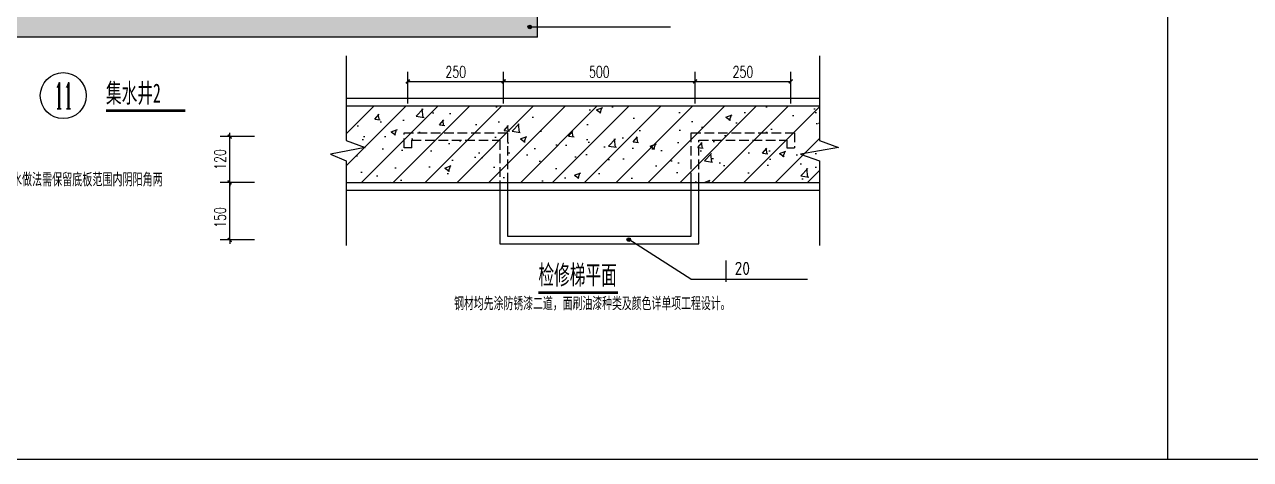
# Model space of a CAD drawing. Header units: millimetres. Extents: x 434053 to 1059003, y -2417481 to 936527.
# Drawn here: x 537432 to 540633, y -2323035 to -2321899 of the extents above; entities that cross this region are included whole.
import ezdxf
from ezdxf.enums import TextEntityAlignment as Align

# ---------------------------------------------------------------- set-up
doc = ezdxf.new("R2010")
doc.units = ezdxf.units.MM
doc.header["$LTSCALE"] = 1000
doc.header["$MEASUREMENT"] = 0
doc.linetypes.add('4张说明 FS-SM-_t8$0$DASH', pattern=[0.35, 0.25, -0.1])
doc.linetypes.add('DASHEDX2', pattern=[2.8, 2, -0.8])
for name, color, linetype in [('2', 2, 'Continuous'), ('3', 11, 'DASHEDX2'), ('4张说明 FS-SM-_t8$0$DIM_SYMB', 3, 'Continuous'), ('AXIS', 3, 'Continuous'), ('AXIS_TEXT', 7, 'Continuous'), ('column-1', 5, 'Continuous'), ('DIM', 3, 'Continuous'), ('DIM_LEAD', 3, 'Continuous'), ('DIM_SYMB', 3, 'Continuous'), ('PUB_DIM', 83, 'Continuous'), ('PUB_TEXT', 7, 'Continuous'), ('材料填充', 251, 'Continuous')]:
    doc.layers.add(name, color=color, linetype=linetype)
doc.styles.add('_TCH_AXIS', font='COMPLEX', dxfattribs={"bigfont": 'GBCBIG'})
doc.styles.add('_TCH_DIM_T3', font='SIMPLEX', dxfattribs={"width": 0.7058823529411765, "bigfont": 'GBCBIG'})
doc.styles.add('COMPLEX', font='COMPLEX')
doc.styles.get("Standard").update_dxf_attribs({"font": 'gbenor.shx', "bigfont": 'gbcbig.shx'})
doc.styles.add('海文B', font='haiwenrs.shx', dxfattribs={"width": 0.8, "bigfont": 'hzdx.shx'})
doc.styles.add('黑体', font='simhei.ttf')

# ---------------------------------------------------------------- blocks, each defined once
blk = doc.blocks.new('_AXISO')
blk.add_circle((0, 0), 0.5)
at = {"layer": 'AXIS_TEXT', "style": 'COMPLEX', "width": 1.041666666666667}
blk.add_attdef('A', text='', height=0.56, dxfattribs=at).set_placement((-0.25, -0.28), (0.25, -0.28), align=Align.FIT)
blk = doc.blocks.new('_ArchTick')
at = {"color": 0, "linetype": 'ByBlock', "const_width": 0.4}
blk.add_lwpolyline([(-0.5, -0.5), (0.5, 0.5)], dxfattribs=at)
blk = doc.blocks.new('A$C30A90613')
at = {"layer": 'DIM'}
h = blk.add_hatch(color=256, dxfattribs=at)
edge = h.paths.add_edge_path()
edge.add_arc((2091.080390864285, 745.570722611621), 4.800000000000001, 0, 360)
h = blk.add_hatch(color=256, dxfattribs=at)
edge = h.paths.add_edge_path()
edge.add_arc((2349.394362742314, 190.6813849406317), 4.800000000000001, 0, 360)
at = {"layer": '材料填充'}
h = blk.add_hatch(dxfattribs=at)
h.set_pattern_fill('混凝土', color=256, scale=8.823529411230636, angle=5.324967342127938e-09, style=0)
h.set_pattern_definition([(50.00000000532498, (-244447799.5773784, -330133622.0784787), (63.28766316733864, -5.536953080482585), [6.617647058422977, -72.79411764265274]), (355.000000005325, (-244447799.5773784, -330133622.0784787), (-12.24276473598609, 66.369894144846), [5.294117646738382, -58.23529411412219]), (100.4514000053249, (-244447794.3034066, -330133622.5398911), (51.0449454366115, 60.83290077114608), [5.624134411424278, -61.86548046684356]), (46.18420000532497, (-244447799.5773784, -330133604.4314199), (94.1683278155673, -14.60461890174813), [9.926470587634464, -109.1911764639791]), (96.63560000532487, (-244447791.7300185, -330133605.6484764), (82.47023871190565, 85.95157684661878), [8.436201881842294, -92.79820587673582]), (351.184200005325, (-244447799.5773784, -330133604.4314199), (82.47017161645776, 85.95164126057904), [7.941176470107574, -87.35294117118332]), (21.00000000532497, (-244447790.753849, -330133608.8431846), (52.66826930468389, -35.5251962281318), [6.617647058422977, -72.79411764265274]), (326.000000005325, (-244447790.753849, -330133608.8431846), (21.46899986818767, 63.98382750225657), [5.294117646738382, -58.23529411412219]), (71.45140000532498, (-244447786.3648284, -330133611.8036205), (74.13729075005801, 28.45857324428109), [5.624134411424289, -61.86548046684364]), (37.50000000532497, (-244447799.5773784, -330133622.0784787), (1.072928407554361, 29.37298710108461), [0, -57.52941176122374, 0, -59.11764705524526, 0, -58.45588234940296]), (7.500000005324967, (-244447799.5773784, -330133622.0784787), (23.21201800496203, 34.80103340143557), [0, -33.70588235090093, 0, -56.20588234953902, 0, -22.27941176335729]), (327.5000000053249, (-244447819.253849, -330133622.0784787), (47.10197965960536, -1.990135736770773), [0, -22.05882352807657, 0, -68.8235294075989, 0, -91.323529406237]), (317.500000005325, (-244447828.0773784, -330133622.0784787), (51.45760317333385, 8.832792562981655), [0, -28.67647058649957, 0, -45.7058823501747, 0, -64.85294117254519])])
h.paths.add_polyline_path([(486.3990999709349, 777.5200456809253), (486.3990999709349, 718.6965162688866), (2111.575570559129, 718.6965162688866), (2111.575570559129, 777.5200456809253), (1181.340276441304, 777.5200456809253)])
h = blk.add_hatch(dxfattribs=at)
h.set_pattern_fill('钢筋混凝土', color=256, scale=23.52941176470712, angle=5.324966999999999e-09, style=0)
h.set_pattern_definition([(45.00000000532497, (-349038.0090203072, 384853.9150314922), (-41.59451654425305, 41.59451653652161), []), (50.00000000532498, (-349038.0090203072, 384853.9150314922), (168.7671017897937, -14.76520821551471), [17.64705882353034, -194.1176470588337]), (355.000000005325, (-349038.0090203072, 384853.9150314922), (-32.64737263127404, 176.9863843969779), [14.11764705882427, -155.294117647067]), (100.4514000053249, (-349023.9450956012, 384852.6845985525), (136.1198545058769, 162.2210687328836), [14.99769176470667, -164.9746145882439]), (46.18420000532497, (-349038.0090203116, 384900.9738550216), (251.1155408567255, -38.94565040702101), [26.47058823529551, -291.1764705882506]), (96.63560000532496, (-349017.0827273701, 384897.7283710237), (219.9206365784046, 229.2042049382021), [22.49653835294233, -247.461882352954]), (351.184200005325, (-349038.0090203116, 384900.9738550216), (219.9204576572102, 229.2043767087627), [21.17647058823641, -232.9411764706005]), (21.00000000532497, (-349014.4796085458, 384889.2091491416), (140.4487181543321, -94.73385661409047), [17.64705882353034, -194.1176470588337]), (326.000000005325, (-349014.4796085458, 384889.2091491416), (57.25066631863537, 170.623540016354), [14.11764705882427, -155.294117647067]), (71.45140000532497, (-349002.7755537215, 384881.3146536131), (197.6994420121314, 75.88952865601367), [14.99769176470667, -164.974614588244]), (37.50000000532497, (-349038.0090203072, 384853.9150314922), (2.861142420318294, 78.32796560763744), [0, -153.4117647058904, 0, -157.6470588235377, 0, -155.8823529411846]), (7.500000005324967, (-349038.0090203072, 384853.9150314922), (61.89871468364858, 92.80275574278356), [0, -89.8823529411811, 0, -149.8823529411842, 0, -59.41176470588542]), (327.5000000053249, (-349090.4796085425, 384853.9150314874), (125.6052790998902, -5.307028631710221), [0, -58.82352941176775, 0, -183.5294117647153, 0, -243.5294117647185]), (317.500000005325, (-349114.0090203072, 384853.9150314853), (137.2202751372031, 23.55411350271135), [0, -76.47058823529812, 0, -121.8823529411829, 0, -172.9411764705973])])
h.paths.add_polyline_path([(1611.722676681704, 539.6658157017082), (2847.558389140177, 539.6658157017082), (2847.558389140177, 339.6658157017082), (1611.722676681704, 339.6658157017082)])
at = {"layer": '2', "linetype": '4张说明 FS-SM-_t8$0$DASH', "ltscale": 0.1}
for points in [[(1762.679783990257, 429.6658157017082), (1762.679783990257, 469.6658157017082), (2032.679783990257, 469.6658157017082), (2032.679783990257, 339.6658157017082)], [(1782.679783990257, 429.6658157017082), (1782.679783990257, 449.6658157017082), (2012.679783990257, 449.6658157017082), (2012.679783990257, 339.6658157017082)], [(2512.679783990257, 339.6658157017082), (2512.679783990257, 469.6658157017082), (2782.679783990257, 469.6658157017082), (2782.679783990257, 429.6658157017082)], [(2532.679783990257, 339.6658157017082), (2532.679783990257, 449.6658157017082), (2762.679783990257, 449.6658157017082), (2762.679783990257, 429.6658157017082)]]:
    blk.add_lwpolyline(points, dxfattribs=at)
at = {"layer": '2', "linetype": '4张说明 FS-SM-_t8$0$DASH'}
blk.add_lwpolyline([(1782.679783990257, 429.6658157017082), (1762.679783990257, 429.6658157017082)], dxfattribs=at)
at = {"layer": '2'}
for points in [[(2762.679783990257, 429.6658157017082), (2782.679783990257, 429.6658157017082)], [(2012.679783990257, 339.6658157017082), (2012.679783990257, 179.6658157017082), (2532.679783990257, 179.6658157017082), (2532.679783990257, 339.6658157017082)], [(2032.679783990257, 339.6658157017082), (2032.679783990257, 199.6658157017082), (2512.679783990257, 199.6658157017082), (2512.679783990257, 339.6658157017082)]]:
    blk.add_lwpolyline(points, dxfattribs=at)
at = {"layer": '3'}
for p, q in [((1611.722676681704, 559.6658157017082), (2847.558389140177, 559.6658157017082)), ((1611.722676681704, 319.6658157017082), (2847.558389140177, 319.6658157017082))]:
    blk.add_line(p, q, dxfattribs=at)
at = {"layer": '4张说明 FS-SM-_t8$0$DIM_SYMB', "const_width": 7}
for points in [[(984.3426812000107, 526.8822245961055), (1191.892641569022, 526.8822245961055)], [(2113.604736996931, 52.37342455843464), (2321.154697366059, 52.37342455843464)]]:
    blk.add_lwpolyline(points, dxfattribs=at)
at = {"layer": 'column-1'}
for p, q in [((2111.575570559129, 718.6965162688866), (2111.575570559129, 777.5200456809253)), ((2111.575570559129, 718.6965162688866), (486.3990999709349, 718.6965162688866)), ((1611.722676681704, 539.6658157017082), (2847.558389140177, 539.6658157017082)), ((1611.722676681704, 339.6658157017082), (2847.558389140177, 339.6658157017082))]:
    blk.add_line(p, q, dxfattribs=at)
at = {"layer": 'DIM'}
for centre in [(2091.080390864285, 745.570722611621), (2349.394362742314, 190.6813849406317)]:
    blk.add_circle(centre, 4.800000000000001, dxfattribs=at)
at = {"layer": 'DIM_LEAD'}
for p, q in [((2091.080390864285, 745.570722611621), (2458.350056721596, 745.570722611621)), ((2511.166811917908, 87.25285008968785), (2816.51329997438, 87.25285008968785))]:
    blk.add_line(p, q, dxfattribs=at)
blk.add_lwpolyline([(2511.166811917908, 87.25285008968785), (2349.651597996126, 190.5052917501889)], dxfattribs=at)
at = {"layer": 'DIM_SYMB'}
for points in [[(1611.722676681704, 670.2540509784594), (1611.722676681704, 449.077580424957), (1661.134441387607, 431.0931688495912), (1570.600992902997, 413.6679142853245), (1611.722676681704, 396.1364039545879), (1611.722676681704, 174.9599334015511)], [(2847.558389140177, 670.2540509784594), (2847.558389140177, 449.077580424957), (2896.970153846079, 431.0931688495912), (2798.146624434274, 413.6679142853245), (2847.558389140177, 396.1364039545879), (2847.558389140177, 174.9599334015511)]]:
    blk.add_lwpolyline(points, dxfattribs=at)
at = {"layer": 'PUB_DIM'}
for p, q in [((1772.679783990257, 545.9817073633894), (1772.679783990257, 628.5257911258377)), ((2022.679783990257, 545.9817073633894), (2022.679783990257, 628.5257911258377)), ((2022.679783990257, 545.9817073633894), (2022.679783990257, 628.5257911258377)), ((2522.679783990257, 545.9817073633894), (2522.679783990257, 628.5257911258377)), ((2522.679783990257, 545.9817073633894), (2522.679783990257, 628.5257911258377)), ((2772.679783990257, 545.9817073633894), (2772.679783990257, 628.5257911258377)), ((1772.679783990257, 603.5257911258377), (2022.679783990257, 603.5257911258377)), ((2022.679783990257, 603.5257911258377), (2522.679783990257, 603.5257911258377)), ((2522.679783990257, 603.5257911258377), (2772.679783990257, 603.5257911258377)), ((1372.349897380569, 459.6658157017082), (1282.347148067667, 459.6658157017082)), ((1307.347148067667, 459.6658157017082), (1307.347148067667, 469.6658157017082)), ((1307.347148067667, 339.6658157017082), (1307.347148067667, 459.6658157017082)), ((1372.349897380569, 339.6658157017082), (1282.347148067667, 339.6658157017082)), ((1372.349897380569, 339.6658157017082), (1282.347148067667, 339.6658157017082)), ((1307.347148067667, 339.6658157017082), (1307.347148067667, 349.6658157017082)), ((1307.347148067667, 339.6658157017082), (1307.347148067667, 329.6658157017082)), ((1307.347148067667, 189.6658157017082), (1307.347148067667, 339.6658157017082)), ((1372.349897380569, 189.6658157017082), (1282.347148067667, 189.6658157017082)), ((1307.347148067667, 189.6658157017082), (1307.347148067667, 179.6658157017082))]:
    blk.add_line(p, q, dxfattribs=at)
at = {"layer": 'AXIS'}
ref = blk.add_blockref('_AXISO', (872.6586042201379, 566.3418039786629), dxfattribs=dict(at, xscale=120, yscale=120, zscale=120))
ref.add_attrib('A', '11', dxfattribs={"layer": 'AXIS_TEXT', "height": 68.49859139781022, "style": '_TCH_AXIS', "width": 0.621076233184518}).set_placement((849.3784270426258, 532.0925082797185), (897.9988237555372, 532.0925082797185), align=Align.FIT)
at = {"layer": 'PUB_DIM', "xscale": 10, "yscale": 10, "zscale": 10}
for p, rotation in [((1772.679783990257, 603.5257911258377), 180), ((2022.679783990257, 603.5257911258377), 180), ((2522.679783990257, 603.5257911258377), 180), ((1307.347148067667, 459.6658157017082), 270), ((1307.347148067667, 339.6658157017082), 90), ((1307.347148067667, 339.6658157017082), 270), ((1307.347148067667, 189.6658157017082), 90)]:
    blk.add_blockref('_ArchTick', p, dxfattribs=dict(at, rotation=rotation))
for p in [(2022.679783990257, 603.5257911258377), (2522.679783990257, 603.5257911258377), (2772.679783990257, 603.5257911258377)]:
    blk.add_blockref('_ArchTick', p, dxfattribs=at)
for s, height, style, width, p in [('集水井2', 50, '黑体', 0.6, (984.3426812000107, 547.9708321914077)), ('检修梯平面', 50, '黑体', 0.6, (2113.604736996931, 73.46203215327114)), ('|', 42, '海文B', 0.8, (2597.842852701899, 92.32411733828485))]:
    blk.add_text(s, height=height, dxfattribs=dict(style=style, width=width)).set_placement(p)
at = {"layer": 'PUB_DIM', "color": 7, "char_height": 29.75, "attachment_point": 5, "style": '_TCH_DIM_T3'}
for s, insert in [('\\A1;250', (1897.679783990257, 628.4007911258377)), ('\\A1;500', (2272.679783990257, 628.4007911258377)), ('\\A1;250', (2647.679783990257, 628.4007911258377))]:
    blk.add_mtext(s, dxfattribs=dict(at, insert=insert))
at = {"layer": 'PUB_DIM', "color": 7, "char_height": 29.75, "attachment_point": 5, "rotation": 90, "style": '_TCH_DIM_T3'}
for s, insert in [('\\A1;120', (1282.472148067784, 399.6658157017082)), ('\\A1;150', (1282.472148067784, 248.2408995414153))]:
    blk.add_mtext(s, dxfattribs=dict(at, insert=insert))
at = {"layer": 'PUB_TEXT'}
blk.add_text('20', height=34.3726627981905, dxfattribs=at).set_placement((2626.020748866722, 98.06471076328307))
at = {"layer": 'PUB_TEXT', "insert": (82.5078917555511, 364.3208865262568), "char_height": 35, "attachment_point": 1}
blk.add_mtext_dynamic_manual_height_columns('本大样适用于预铺反粘防水卷材的底板做法，其余底板防水做法需保留底板范围内阴阳角两侧250宽防水附加层及20厚水泥砂浆保护层。', width=1071.908562142868, gutter_width=1, heights=[0], dxfattribs=at)
at = {"layer": 'PUB_TEXT', "insert": (1893.351292504696, 40.57927681319416), "char_height": 34.3726627981905, "width": 981.5695786607685, "attachment_point": 1}
blk.add_mtext('钢材均先涂防锈漆二道，面刷油漆种类及颜色详单项工程设计。', dxfattribs=at)

msp = doc.modelspace()

# ---------------------------------------------------------------- linework, layer by layer
msp.add_line((540415.9396914914, -2314424.766054093), (540415.9396914914, -2323034.765972631))
msp.add_lwpolyline([(529300.939669699, -2314424.766054093), (544120.9396694368, -2314424.766054092), (544120.9396694368, -2323034.765972631), (529300.939669699, -2323034.765972631)], close=True)

# ---------------------------------------------------------------- block references
msp.add_blockref('A$C30A90613', (536659.9359465544, -2322651.270222604))

doc.saveas('drawing.dxf')
